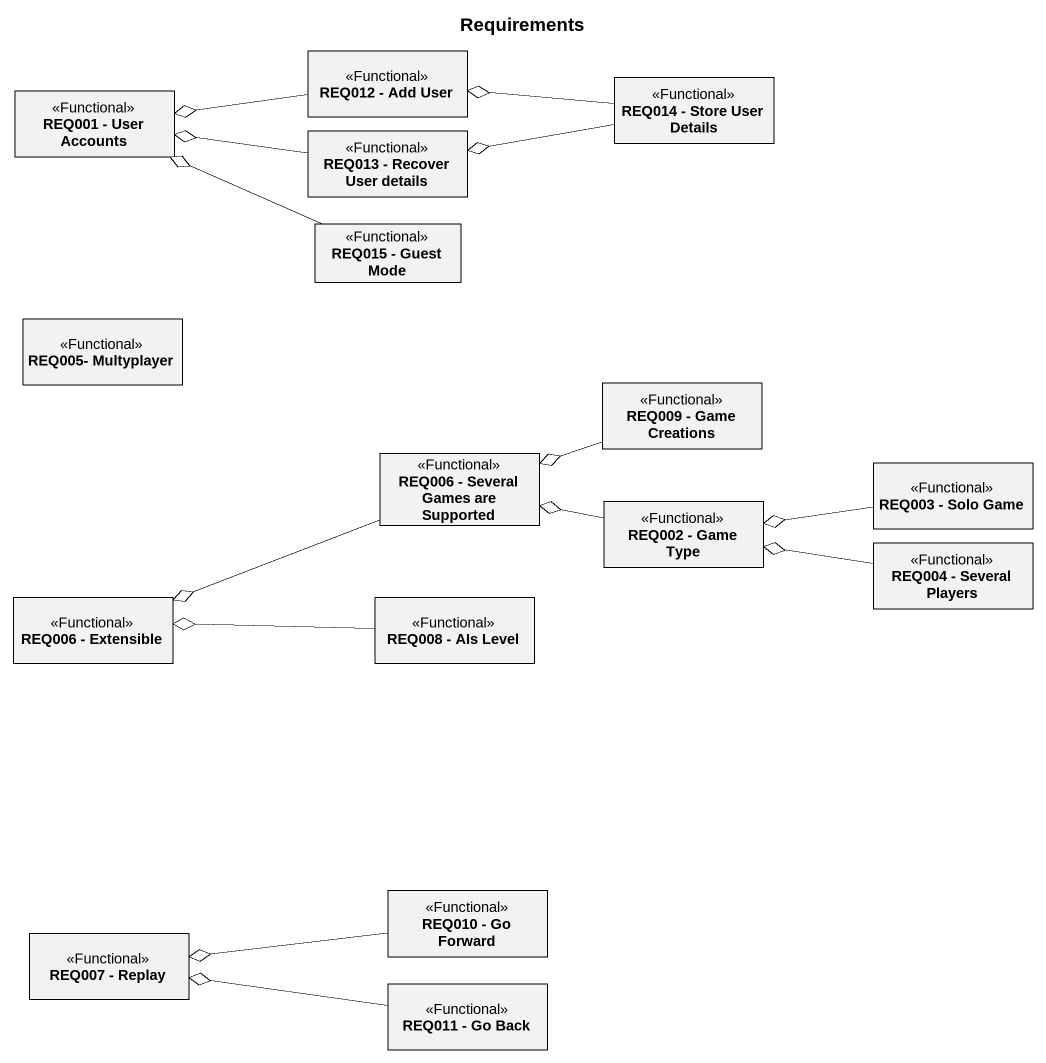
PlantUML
@startuml
title Requirements
hide circle
hide empty members
class "REQ012 - Add User" as REQ012_Add_User <<Functional>>
class "REQ001 - User Accounts" as REQ001_User_Accounts <<Functional>>
class "REQ014 - Store User Details" as REQ014_Store_User_Details <<Functional>>
class "REQ013 - Recover User details" as REQ013_Recover_User_details <<Functional>>
class "REQ015 - Guest Mode" as REQ015_Guest_Mode <<Functional>>
class "REQ005- Multyplayer" as REQ005_Multyplayer <<Functional>>
class "REQ009 - Game Creations" as REQ009_Game_Creations <<Functional>>
class "REQ006 - Several Games are Supported" as REQ006_Several_Games_are <<Functional>>
class "REQ003 - Solo Game" as REQ003_Solo_Game <<Functional>>
class "REQ002 - Game Type" as REQ002_Game_Type <<Functional>>
class "REQ006 - Extensible" as REQ006_Extensible <<Functional>>
class "REQ008 - AIs Level" as REQ008_AIs_Level <<Functional>>
class "REQ004 - Several Players" as REQ004_Several_Players <<Functional>>
class "REQ010 - Go Forward" as REQ010_Go_Forward <<Functional>>
class "REQ007 - Replay" as REQ007_Replay <<Functional>>
class "REQ011 - Go Back" as REQ011_Go_Back <<Functional>>
REQ012_Add_User -left-o REQ001_User_Accounts
REQ014_Store_User_Details -left-o REQ012_Add_User
REQ014_Store_User_Details -left-o REQ013_Recover_User_details
REQ013_Recover_User_details -left-o REQ001_User_Accounts
REQ015_Guest_Mode -left-o REQ001_User_Accounts
REQ009_Game_Creations -left-o REQ006_Several_Games_are
REQ006_Several_Games_are -left-o REQ006_Extensible
REQ003_Solo_Game -left-o REQ002_Game_Type
REQ002_Game_Type -left-o REQ006_Several_Games_are
REQ008_AIs_Level -left-o REQ006_Extensible
REQ004_Several_Players -left-o REQ002_Game_Type
REQ010_Go_Forward -left-o REQ007_Replay
REQ011_Go_Back -left-o REQ007_Replay
@enduml
